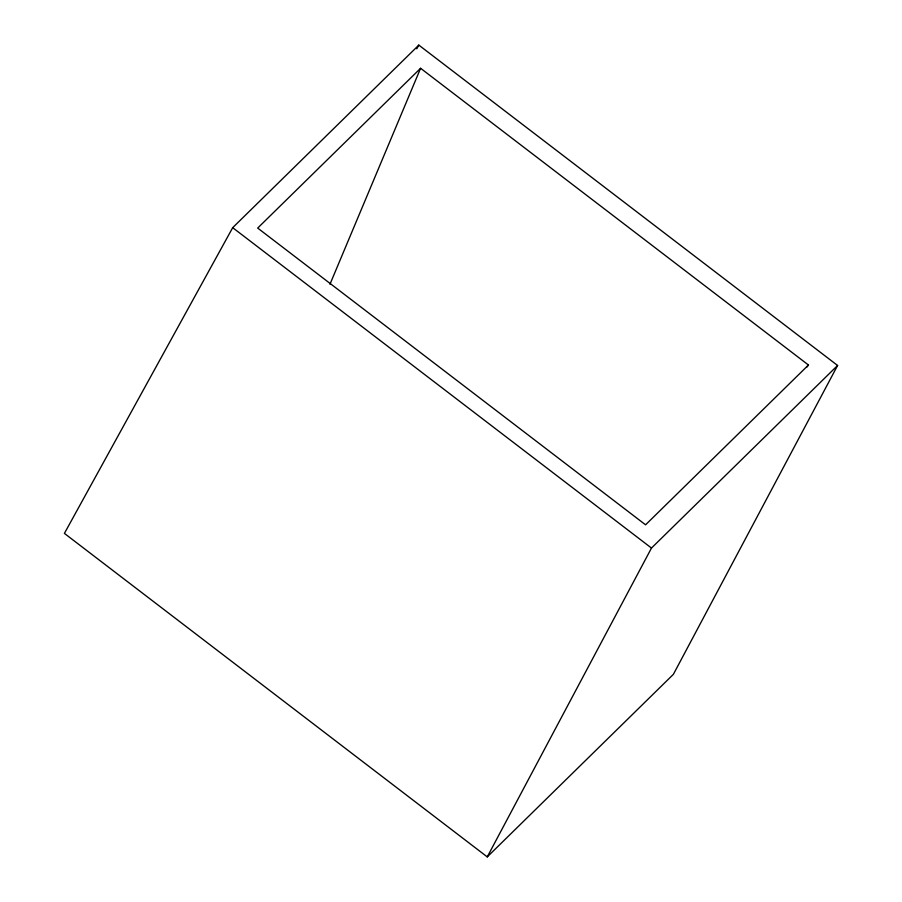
<?xml version="1.0" encoding="UTF-8"?>
<svg xmlns="http://www.w3.org/2000/svg" width="902" height="902" viewBox="0 0 902 902"><rect width="100%" height="100%" fill="white"/><g stroke="black" fill="none" stroke-linecap="round" stroke-linejoin="round"><path stroke-width="1.35" d="M329.963 284.265L420.591 68.281L808.463 365.017L806.704 367.204M487.26 856.9L651.481 548.055L837.597 365.479L418.821 45.1L232.693 227.676L64.403 533.398L487.26 856.9L673.388 674.324L837.597 365.479M416.78 48.798L418.821 45.1M420.591 68.281L257.69 228.071L645.573 524.817L808.463 365.017M232.693 227.676L651.481 548.055"/></g></svg>
